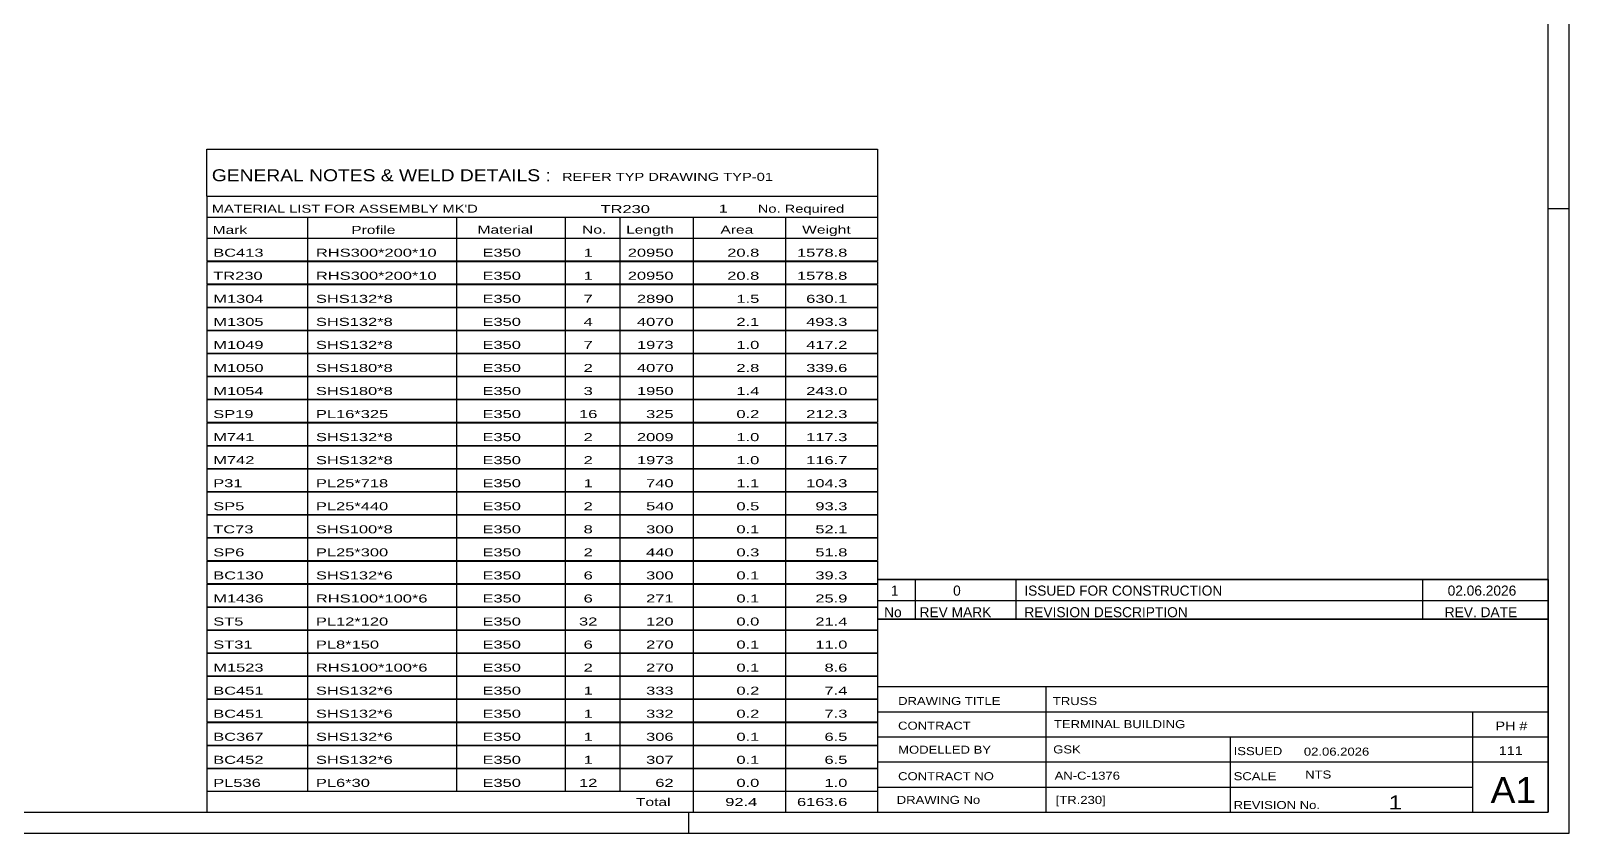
# Model space of a CAD drawing. Header units: millimetres. Extents: x -178 to 1011, y -683 to 158.
# Drawn here: x 644 to 1011, y -683.1 to -491.6 of the extents above; entities that cross this region are included whole.
import ezdxf

# ---------------------------------------------------------------- set-up
doc = ezdxf.new("R2010")
doc.units = ezdxf.units.MM
doc.styles.add('Arial Narrow', font='ARIALN.TTF', dxfattribs={"height": 0.2})

# ---------------------------------------------------------------- blocks, each defined once
blk = doc.blocks.new('Unknown-570387747-1163')
at = {"color": 5, "linetype": 'Continuous'}
for p, q in [((1011.04, -683.07), (1011.04, 157.93)), ((1006.04, -678.07), (1006.04, 152.93)), ((1011.04, -534.07), (1006.04, -534.07)), ((-172.96, -678.07), (1006.04, -678.07)), ((801.04, -683.07), (801.04, -678.07)), ((-177.96, -683.07), (1011.04, -683.07))]:
    blk.add_line(p, q, dxfattribs=at)
blk = doc.blocks.new('Unknown-570387747-21515')
at = {"color": 7, "linetype": 'Continuous'}
for p, q in [((686.04, -519.82), (846.04, -519.82)), ((686.04, -531.07), (686.04, -519.82)), ((846.04, -519.82), (846.04, -531.07)), ((686.04, -531.07), (846.04, -531.07)), ((686.04, -531.07), (686.04, -536.07)), ((846.04, -531.07), (846.04, -536.07)), ((686.04, -536.07), (846.04, -536.07)), ((686.04, -536.07), (686.04, -541.07)), ((710.04, -536.07), (710.04, -541.07)), ((745.54, -536.07), (745.54, -541.07)), ((771.54, -536.07), (771.54, -541.07)), ((784.54, -536.07), (784.54, -541.07)), ((802.04, -536.07), (802.04, -541.07)), ((824.04, -536.07), (824.04, -541.07)), ((846.04, -536.07), (846.04, -541.07)), ((686.04, -541.07), (846.04, -541.07)), ((686.04, -541.12), (686.04, -546.52)), ((686.04, -541.12), (846.04, -541.12)), ((710.04, -541.07), (710.04, -546.57)), ((745.54, -541.07), (745.54, -546.57)), ((771.54, -541.07), (771.54, -546.57)), ((784.54, -541.07), (784.54, -546.57)), ((802.04, -541.07), (802.04, -546.57)), ((824.04, -541.07), (824.04, -546.57)), ((846.04, -541.12), (846.04, -546.52)), ((686.04, -546.52), (846.04, -546.52)), ((686.04, -546.62), (686.04, -552.02)), ((686.04, -546.62), (846.04, -546.62)), ((710.04, -546.57), (710.04, -552.07)), ((745.54, -546.57), (745.54, -552.07)), ((771.54, -546.57), (771.54, -552.07)), ((784.54, -546.57), (784.54, -552.07)), ((802.04, -546.57), (802.04, -552.07)), ((824.04, -546.57), (824.04, -552.07)), ((846.04, -546.62), (846.04, -552.02)), ((686.04, -552.02), (846.04, -552.02)), ((686.04, -552.12), (686.04, -557.52)), ((686.04, -552.12), (846.04, -552.12)), ((710.04, -552.07), (710.04, -557.57)), ((745.54, -552.07), (745.54, -557.57)), ((771.54, -552.07), (771.54, -557.57)), ((784.54, -552.07), (784.54, -557.57)), ((802.04, -552.07), (802.04, -557.57)), ((824.04, -552.07), (824.04, -557.57)), ((846.04, -552.12), (846.04, -557.52)), ((686.04, -557.52), (846.04, -557.52)), ((686.04, -557.62), (686.04, -563.02)), ((686.04, -557.62), (846.04, -557.62)), ((710.04, -557.57), (710.04, -563.07)), ((745.54, -557.57), (745.54, -563.07)), ((771.54, -557.57), (771.54, -563.07)), ((784.54, -557.57), (784.54, -563.07)), ((802.04, -557.57), (802.04, -563.07)), ((824.04, -557.57), (824.04, -563.07)), ((846.04, -557.62), (846.04, -563.02)), ((686.04, -563.02), (846.04, -563.02)), ((686.04, -563.12), (686.04, -568.52)), ((686.04, -563.12), (846.04, -563.12)), ((710.04, -563.07), (710.04, -568.57)), ((745.54, -563.07), (745.54, -568.57)), ((771.54, -563.07), (771.54, -568.57)), ((784.54, -563.07), (784.54, -568.57)), ((802.04, -563.07), (802.04, -568.57)), ((824.04, -563.07), (824.04, -568.57)), ((846.04, -563.12), (846.04, -568.52)), ((686.04, -568.52), (846.04, -568.52)), ((686.04, -568.62), (686.04, -574.02)), ((686.04, -568.62), (846.04, -568.62)), ((710.04, -568.57), (710.04, -574.07)), ((745.54, -568.57), (745.54, -574.07)), ((771.54, -568.57), (771.54, -574.07)), ((784.54, -568.57), (784.54, -574.07)), ((802.04, -568.57), (802.04, -574.07)), ((824.04, -568.57), (824.04, -574.07)), ((846.04, -568.62), (846.04, -574.02)), ((686.04, -574.02), (846.04, -574.02)), ((686.04, -574.12), (686.04, -579.52)), ((686.04, -574.12), (846.04, -574.12)), ((710.04, -574.07), (710.04, -579.57)), ((745.54, -574.07), (745.54, -579.57)), ((771.54, -574.07), (771.54, -579.57)), ((784.54, -574.07), (784.54, -579.57)), ((802.04, -574.07), (802.04, -579.57)), ((824.04, -574.07), (824.04, -579.57)), ((846.04, -574.12), (846.04, -579.52)), ((686.04, -579.52), (846.04, -579.52)), ((686.04, -579.62), (686.04, -585.02)), ((686.04, -579.62), (846.04, -579.62)), ((710.04, -579.57), (710.04, -585.07)), ((745.54, -579.57), (745.54, -585.07)), ((771.54, -579.57), (771.54, -585.07)), ((784.54, -579.57), (784.54, -585.07)), ((802.04, -579.57), (802.04, -585.07)), ((824.04, -579.57), (824.04, -585.07)), ((846.04, -579.62), (846.04, -585.02)), ((686.04, -585.02), (846.04, -585.02)), ((686.04, -585.12), (686.04, -590.52)), ((686.04, -585.12), (846.04, -585.12)), ((710.04, -585.07), (710.04, -590.57)), ((745.54, -585.07), (745.54, -590.57)), ((771.54, -585.07), (771.54, -590.57)), ((784.54, -585.07), (784.54, -590.57)), ((802.04, -585.07), (802.04, -590.57)), ((824.04, -585.07), (824.04, -590.57)), ((846.04, -585.12), (846.04, -590.52)), ((686.04, -590.52), (846.04, -590.52)), ((686.04, -590.62), (686.04, -596.02)), ((686.04, -590.62), (846.04, -590.62)), ((710.04, -590.57), (710.04, -596.07)), ((745.54, -590.57), (745.54, -596.07)), ((771.54, -590.57), (771.54, -596.07)), ((784.54, -590.57), (784.54, -596.07)), ((802.04, -590.57), (802.04, -596.07)), ((824.04, -590.57), (824.04, -596.07)), ((846.04, -590.62), (846.04, -596.02)), ((686.04, -596.02), (846.04, -596.02)), ((686.04, -596.12), (686.04, -601.52)), ((686.04, -596.12), (846.04, -596.12)), ((710.04, -596.07), (710.04, -601.57)), ((745.54, -596.07), (745.54, -601.57)), ((771.54, -596.07), (771.54, -601.57)), ((784.54, -596.07), (784.54, -601.57)), ((802.04, -596.07), (802.04, -601.57)), ((824.04, -596.07), (824.04, -601.57)), ((846.04, -596.12), (846.04, -601.52)), ((686.04, -601.52), (846.04, -601.52)), ((686.04, -601.62), (686.04, -607.02)), ((686.04, -601.62), (846.04, -601.62)), ((710.04, -601.57), (710.04, -607.07)), ((745.54, -601.57), (745.54, -607.07)), ((771.54, -601.57), (771.54, -607.07)), ((784.54, -601.57), (784.54, -607.07)), ((802.04, -601.57), (802.04, -607.07)), ((824.04, -601.57), (824.04, -607.07)), ((846.04, -601.62), (846.04, -607.02)), ((686.04, -607.02), (846.04, -607.02)), ((686.04, -607.12), (686.04, -612.52)), ((686.04, -607.12), (846.04, -607.12)), ((710.04, -607.07), (710.04, -612.57)), ((745.54, -607.07), (745.54, -612.57)), ((771.54, -607.07), (771.54, -612.57)), ((784.54, -607.07), (784.54, -612.57)), ((802.04, -607.07), (802.04, -612.57)), ((824.04, -607.07), (824.04, -612.57)), ((846.04, -607.12), (846.04, -612.52)), ((686.04, -612.52), (846.04, -612.52)), ((686.04, -612.62), (686.04, -618.02)), ((686.04, -612.62), (846.04, -612.62)), ((710.04, -612.57), (710.04, -618.07)), ((745.54, -612.57), (745.54, -618.07)), ((771.54, -612.57), (771.54, -618.07)), ((784.54, -612.57), (784.54, -618.07)), ((802.04, -612.57), (802.04, -618.07)), ((824.04, -612.57), (824.04, -618.07)), ((846.04, -612.62), (846.04, -618.02)), ((686.04, -618.02), (846.04, -618.02)), ((686.04, -618.12), (686.04, -623.52)), ((686.04, -618.12), (846.04, -618.12)), ((710.04, -618.07), (710.04, -623.57)), ((745.54, -618.07), (745.54, -623.57)), ((771.54, -618.07), (771.54, -623.57)), ((784.54, -618.07), (784.54, -623.57)), ((802.04, -618.07), (802.04, -623.57)), ((824.04, -618.07), (824.04, -623.57)), ((846.04, -618.12), (846.04, -623.52)), ((686.04, -623.52), (846.04, -623.52)), ((686.04, -623.62), (686.04, -629.02)), ((686.04, -623.62), (846.04, -623.62)), ((710.04, -623.57), (710.04, -629.07)), ((745.54, -623.57), (745.54, -629.07)), ((771.54, -623.57), (771.54, -629.07)), ((784.54, -623.57), (784.54, -629.07)), ((802.04, -623.57), (802.04, -629.07)), ((824.04, -623.57), (824.04, -629.07)), ((846.04, -623.62), (846.04, -629.02)), ((686.04, -629.02), (846.04, -629.02)), ((686.04, -629.12), (686.04, -634.52)), ((686.04, -629.12), (846.04, -629.12)), ((710.04, -629.07), (710.04, -634.57)), ((745.54, -629.07), (745.54, -634.57)), ((771.54, -629.07), (771.54, -634.57)), ((784.54, -629.07), (784.54, -634.57)), ((802.04, -629.07), (802.04, -634.57)), ((824.04, -629.07), (824.04, -634.57)), ((846.04, -629.12), (846.04, -634.52)), ((686.04, -634.52), (846.04, -634.52)), ((686.04, -634.62), (686.04, -640.02)), ((686.04, -634.62), (846.04, -634.62)), ((710.04, -634.57), (710.04, -640.07)), ((745.54, -634.57), (745.54, -640.07)), ((771.54, -634.57), (771.54, -640.07)), ((784.54, -634.57), (784.54, -640.07)), ((802.04, -634.57), (802.04, -640.07)), ((824.04, -634.57), (824.04, -640.07)), ((846.04, -634.62), (846.04, -640.02)), ((686.04, -640.02), (846.04, -640.02)), ((686.04, -640.12), (686.04, -645.52)), ((686.04, -640.12), (846.04, -640.12)), ((710.04, -640.07), (710.04, -645.57)), ((745.54, -640.07), (745.54, -645.57)), ((771.54, -640.07), (771.54, -645.57)), ((784.54, -640.07), (784.54, -645.57)), ((802.04, -640.07), (802.04, -645.57)), ((824.04, -640.07), (824.04, -645.57)), ((846.04, -640.12), (846.04, -645.52)), ((686.04, -645.52), (846.04, -645.52)), ((686.04, -645.62), (686.04, -651.02)), ((686.04, -645.62), (846.04, -645.62)), ((710.04, -645.57), (710.04, -651.07)), ((745.54, -645.57), (745.54, -651.07)), ((771.54, -645.57), (771.54, -651.07)), ((784.54, -645.57), (784.54, -651.07)), ((802.04, -645.57), (802.04, -651.07)), ((824.04, -645.57), (824.04, -651.07)), ((846.04, -645.62), (846.04, -651.02)), ((686.04, -651.02), (846.04, -651.02)), ((686.04, -651.12), (686.04, -656.52)), ((686.04, -651.12), (846.04, -651.12)), ((710.04, -651.07), (710.04, -656.57)), ((745.54, -651.07), (745.54, -656.57)), ((771.54, -651.07), (771.54, -656.57)), ((784.54, -651.07), (784.54, -656.57)), ((802.04, -651.07), (802.04, -656.57)), ((824.04, -651.07), (824.04, -656.57)), ((846.04, -651.12), (846.04, -656.52)), ((686.04, -656.52), (846.04, -656.52)), ((686.04, -656.62), (686.04, -662.02)), ((686.04, -656.62), (846.04, -656.62)), ((710.04, -656.57), (710.04, -662.07)), ((745.54, -656.57), (745.54, -662.07)), ((771.54, -656.57), (771.54, -662.07)), ((784.54, -656.57), (784.54, -662.07)), ((802.04, -656.57), (802.04, -662.07)), ((824.04, -656.57), (824.04, -662.07)), ((846.04, -656.62), (846.04, -662.02)), ((686.04, -662.02), (846.04, -662.02)), ((686.04, -662.12), (686.04, -667.52)), ((686.04, -662.12), (846.04, -662.12)), ((710.04, -662.07), (710.04, -667.57)), ((745.54, -662.07), (745.54, -667.57)), ((771.54, -662.07), (771.54, -667.57)), ((784.54, -662.07), (784.54, -667.57)), ((802.04, -662.07), (802.04, -667.57)), ((824.04, -662.07), (824.04, -667.57)), ((846.04, -662.12), (846.04, -667.52)), ((686.04, -667.52), (846.04, -667.52)), ((686.04, -667.62), (686.04, -673.02)), ((686.04, -667.62), (846.04, -667.62)), ((710.04, -667.57), (710.04, -673.07)), ((745.54, -667.57), (745.54, -673.07)), ((771.54, -667.57), (771.54, -673.07)), ((784.54, -667.57), (784.54, -673.07)), ((802.04, -667.57), (802.04, -673.07)), ((824.04, -667.57), (824.04, -673.07)), ((846.04, -667.62), (846.04, -673.02)), ((686.04, -673.02), (846.04, -673.02)), ((686.04, -673.07), (846.04, -673.07)), ((686.04, -673.07), (686.04, -678.07)), ((802.04, -673.07), (802.04, -678.07)), ((824.04, -673.07), (824.04, -678.07)), ((846.04, -673.07), (846.04, -678.07)), ((686.04, -678.07), (846.04, -678.07))]:
    blk.add_line(p, q, dxfattribs=at)
at = {"color": 7, "style": 'Arial Narrow'}
for s, height, width, p in [('GENERAL NOTES & WELD DETAILS :', 2.8633, 1.4, (687.2, -527.51)), ('REFER TYP DRAWING TYP-01', 1.9089, 1.6, (770.74, -527.41)), ("MATERIAL LIST FOR ASSEMBLY MK'D", 1.9089, 1.6, (687.2, -535.01)), ('TR230', 1.909, 1.794707, (779.94, -535.1)), ('1', 1.91, 1.794707, (808.12, -535.01)), ('No. Required', 1.9089, 1.6, (817.45, -535.01)), ('Mark', 1.909, 1.7, (687.38, -540.07)), ('Profile', 1.909, 1.7, (720.46, -540.07)), ('Material', 1.909, 1.7, (750.58, -540.01)), ('No.', 1.909, 1.7, (775.54, -540.01)), ('Length', 1.909, 1.7, (786.04, -540.01)), ('Area', 1.909, 1.7, (808.54, -540.01)), ('Weight', 1.909, 1.7, (828.04, -540.01))]:
    blk.add_text(s, height=height, dxfattribs=dict(at, width=width)).set_placement(p)
at = {"color": 7, "linetype": 'Continuous', "style": 'Arial Narrow'}
for s, height, width, p in [('BC413', 1.909, 1.794707, (687.54, -545.51)), ('RHS300*200*10', 1.9089, 1.794707, (712.04, -545.51)), ('E350', 1.909, 1.794707, (751.78, -545.51)), ('1', 1.91, 1.794707, (775.9, -545.51)), ('20950', 1.909, 1.794707, (786.44, -545.51)), ('20.8', 1.909, 1.794707, (810.17, -545.51)), ('1578.8', 1.909, 1.794707, (826.81, -545.51)), ('TR230', 1.909, 1.794707, (687.54, -551.01)), ('RHS300*200*10', 1.9089, 1.794707, (712.04, -551.01)), ('E350', 1.909, 1.794707, (751.78, -551.01)), ('1', 1.91, 1.794707, (775.9, -551.01)), ('20950', 1.909, 1.794707, (786.44, -551.01)), ('20.8', 1.909, 1.794707, (810.17, -551.01)), ('1578.8', 1.909, 1.794707, (826.81, -551.01)), ('M1304', 1.909, 1.794707, (687.54, -556.51)), ('SHS132*8', 1.909, 1.794707, (712.04, -556.51)), ('E350', 1.909, 1.794707, (751.78, -556.51)), ('7', 1.91, 1.794707, (775.9, -556.51)), ('2890', 1.909, 1.794707, (788.63, -556.51)), ('1.5', 1.909, 1.794707, (812.36, -556.51)), ('630.1', 1.909, 1.794707, (829, -556.51)), ('M1305', 1.909, 1.794707, (687.54, -562.01)), ('SHS132*8', 1.909, 1.794707, (712.04, -562.01)), ('E350', 1.909, 1.794707, (751.78, -562.01)), ('4', 1.91, 1.794707, (775.9, -562.01)), ('4070', 1.909, 1.794707, (788.63, -562.01)), ('2.1', 1.909, 1.794707, (812.36, -562.01)), ('493.3', 1.909, 1.794707, (829, -562.01)), ('M1049', 1.909, 1.794707, (687.54, -567.51)), ('SHS132*8', 1.909, 1.794707, (712.04, -567.51)), ('E350', 1.909, 1.794707, (751.78, -567.51)), ('7', 1.91, 1.794707, (775.9, -567.51)), ('1973', 1.909, 1.794707, (788.63, -567.51)), ('1.0', 1.909, 1.794707, (812.36, -567.51)), ('417.2', 1.909, 1.794707, (829, -567.51)), ('M1050', 1.909, 1.794707, (687.54, -573.01)), ('SHS180*8', 1.909, 1.794707, (712.04, -573.01)), ('E350', 1.909, 1.794707, (751.78, -573.01)), ('2', 1.91, 1.794707, (775.9, -573.01)), ('4070', 1.909, 1.794707, (788.63, -573.01)), ('2.8', 1.909, 1.794707, (812.36, -573.01)), ('339.6', 1.909, 1.794707, (829, -573.01)), ('M1054', 1.909, 1.794707, (687.54, -578.51)), ('SHS180*8', 1.909, 1.794707, (712.04, -578.51)), ('E350', 1.909, 1.794707, (751.78, -578.51)), ('3', 1.91, 1.794707, (775.9, -578.51)), ('1950', 1.909, 1.794707, (788.63, -578.51)), ('1.4', 1.909, 1.794707, (812.36, -578.51)), ('243.0', 1.909, 1.794707, (829, -578.51)), ('SP19', 1.909, 1.794707, (687.54, -584.01)), ('PL16*325', 1.909, 1.794707, (712.04, -584.01)), ('E350', 1.909, 1.794707, (751.78, -584.01)), ('16', 1.909, 1.794707, (774.81, -584.01)), ('325', 1.909, 1.794707, (790.81, -584.01)), ('0.2', 1.909, 1.794707, (812.36, -584.01)), ('212.3', 1.909, 1.794707, (829, -584.01)), ('M741', 1.909, 1.794707, (687.54, -589.51)), ('SHS132*8', 1.909, 1.794707, (712.04, -589.51)), ('E350', 1.909, 1.794707, (751.78, -589.51)), ('2', 1.91, 1.794707, (775.9, -589.51)), ('2009', 1.909, 1.794707, (788.63, -589.51)), ('1.0', 1.909, 1.794707, (812.36, -589.51)), ('117.3', 1.909, 1.794707, (829, -589.51)), ('M742', 1.909, 1.794707, (687.54, -595.01)), ('SHS132*8', 1.909, 1.794707, (712.04, -595.01)), ('E350', 1.909, 1.794707, (751.78, -595.01)), ('2', 1.91, 1.794707, (775.9, -595.01)), ('1973', 1.909, 1.794707, (788.63, -595.01)), ('1.0', 1.909, 1.794707, (812.36, -595.01)), ('116.7', 1.909, 1.794707, (829, -595.01)), ('P31', 1.909, 1.794707, (687.54, -600.51)), ('PL25*718', 1.909, 1.794707, (712.04, -600.51)), ('E350', 1.909, 1.794707, (751.78, -600.51)), ('1', 1.91, 1.794707, (775.9, -600.51)), ('740', 1.909, 1.794707, (790.81, -600.51)), ('1.1', 1.909, 1.794707, (812.36, -600.51)), ('104.3', 1.909, 1.794707, (829, -600.51)), ('SP5', 1.909, 1.794707, (687.54, -606.01)), ('PL25*440', 1.909, 1.794707, (712.04, -606.01)), ('E350', 1.909, 1.794707, (751.78, -606.01)), ('2', 1.91, 1.794707, (775.9, -606.01)), ('540', 1.909, 1.794707, (790.81, -606.01)), ('0.5', 1.909, 1.794707, (812.36, -606.01)), ('93.3', 1.909, 1.794707, (831.19, -606.01)), ('TC73', 1.909, 1.794707, (687.54, -611.51)), ('SHS100*8', 1.909, 1.794707, (712.04, -611.51)), ('E350', 1.909, 1.794707, (751.78, -611.51)), ('8', 1.91, 1.794707, (775.9, -611.51)), ('300', 1.909, 1.794707, (790.81, -611.51)), ('0.1', 1.909, 1.794707, (812.36, -611.51)), ('52.1', 1.909, 1.794707, (831.19, -611.51)), ('SP6', 1.909, 1.794707, (687.54, -617.01)), ('PL25*300', 1.909, 1.794707, (712.04, -617.01)), ('E350', 1.909, 1.794707, (751.78, -617.01)), ('2', 1.91, 1.794707, (775.9, -617.01)), ('440', 1.909, 1.794707, (790.81, -617.01)), ('0.3', 1.909, 1.794707, (812.36, -617.01)), ('51.8', 1.909, 1.794707, (831.19, -617.01)), ('BC130', 1.909, 1.794707, (687.54, -622.51)), ('SHS132*6', 1.909, 1.794707, (712.04, -622.51)), ('E350', 1.909, 1.794707, (751.78, -622.51)), ('6', 1.91, 1.794707, (775.9, -622.51)), ('300', 1.909, 1.794707, (790.81, -622.51)), ('0.1', 1.909, 1.794707, (812.36, -622.51)), ('39.3', 1.909, 1.794707, (831.19, -622.51)), ('M1436', 1.909, 1.794707, (687.54, -628.01)), ('RHS100*100*6', 1.9089, 1.794707, (712.04, -628.01)), ('E350', 1.909, 1.794707, (751.78, -628.01)), ('6', 1.91, 1.794707, (775.9, -628.01)), ('271', 1.909, 1.794707, (790.81, -628.01)), ('0.1', 1.909, 1.794707, (812.36, -628.01)), ('25.9', 1.909, 1.794707, (831.19, -628.01)), ('ST5', 1.909, 1.794707, (687.54, -633.51)), ('PL12*120', 1.909, 1.794707, (712.04, -633.51)), ('E350', 1.909, 1.794707, (751.78, -633.51)), ('32', 1.909, 1.794707, (774.81, -633.51)), ('120', 1.909, 1.794707, (790.81, -633.51)), ('0.0', 1.909, 1.794707, (812.36, -633.51)), ('21.4', 1.909, 1.794707, (831.19, -633.51)), ('ST31', 1.909, 1.794707, (687.54, -639.01)), ('PL8*150', 1.909, 1.794707, (712.04, -639.01)), ('E350', 1.909, 1.794707, (751.78, -639.01)), ('6', 1.91, 1.794707, (775.9, -639.01)), ('270', 1.909, 1.794707, (790.81, -639.01)), ('0.1', 1.909, 1.794707, (812.36, -639.01)), ('11.0', 1.909, 1.794707, (831.19, -639.01)), ('M1523', 1.909, 1.794707, (687.54, -644.51)), ('RHS100*100*6', 1.9089, 1.794707, (712.04, -644.51)), ('E350', 1.909, 1.794707, (751.78, -644.51)), ('2', 1.91, 1.794707, (775.9, -644.51)), ('270', 1.909, 1.794707, (790.81, -644.51)), ('0.1', 1.909, 1.794707, (812.36, -644.51)), ('8.6', 1.909, 1.794707, (833.37, -644.51)), ('BC451', 1.909, 1.794707, (687.54, -650.01)), ('SHS132*6', 1.909, 1.794707, (712.04, -650.01)), ('E350', 1.909, 1.794707, (751.78, -650.01)), ('1', 1.91, 1.794707, (775.9, -650.01)), ('333', 1.909, 1.794707, (790.81, -650.01)), ('0.2', 1.909, 1.794707, (812.36, -650.01)), ('7.4', 1.909, 1.794707, (833.37, -650.01)), ('BC451', 1.909, 1.794707, (687.54, -655.51)), ('SHS132*6', 1.909, 1.794707, (712.04, -655.51)), ('E350', 1.909, 1.794707, (751.78, -655.51)), ('1', 1.91, 1.794707, (775.9, -655.51)), ('332', 1.909, 1.794707, (790.81, -655.51)), ('0.2', 1.909, 1.794707, (812.36, -655.51)), ('7.3', 1.909, 1.794707, (833.37, -655.51)), ('BC367', 1.909, 1.794707, (687.54, -661.01)), ('SHS132*6', 1.909, 1.794707, (712.04, -661.01)), ('E350', 1.909, 1.794707, (751.78, -661.01)), ('1', 1.91, 1.794707, (775.9, -661.01)), ('306', 1.909, 1.794707, (790.81, -661.01)), ('0.1', 1.909, 1.794707, (812.36, -661.01)), ('6.5', 1.909, 1.794707, (833.37, -661.01)), ('BC452', 1.909, 1.794707, (687.54, -666.51)), ('SHS132*6', 1.909, 1.794707, (712.04, -666.51)), ('E350', 1.909, 1.794707, (751.78, -666.51)), ('1', 1.91, 1.794707, (775.9, -666.51)), ('307', 1.909, 1.794707, (790.81, -666.51)), ('0.1', 1.909, 1.794707, (812.36, -666.51)), ('6.5', 1.909, 1.794707, (833.37, -666.51)), ('PL536', 1.909, 1.794707, (687.54, -672.01)), ('PL6*30', 1.909, 1.794707, (712.04, -672.01)), ('E350', 1.909, 1.794707, (751.78, -672.01)), ('12', 1.909, 1.794707, (774.81, -672.01)), ('62', 1.909, 1.794707, (793, -672.01)), ('0.0', 1.909, 1.794707, (812.36, -672.01)), ('1.0', 1.909, 1.794707, (833.37, -672.01)), ('Total', 1.909, 1.7, (788.38, -676.57)), ('92.4', 1.909, 1.794707, (809.69, -676.57)), ('6163.6', 1.909, 1.794707, (826.81, -676.57))]:
    blk.add_text(s, height=height, dxfattribs=dict(at, width=width)).set_placement(p)
blk = doc.blocks.new('Unknown-570387747-21513')
at = {"color": 7, "linetype": 'Continuous'}
for p, q in [((846.04, -632.02), (846.04, -678.07)), ((846.04, -632.02), (1006.04, -632.02)), ((1006.04, -632.07), (1006.04, -678.07)), ((846.04, -648.07), (1006.04, -648.07)), ((886.18, -648.07), (886.18, -678.07)), ((846.04, -654.07), (1006.04, -654.07)), ((988.04, -678.02), (988.04, -654.02)), ((846.04, -660.07), (1006.04, -660.07)), ((930.18, -660.07), (930.18, -678.07)), ((846.04, -666.07), (1006.04, -666.07)), ((846.04, -672.07), (988.04, -672.07)), ((846.04, -678.07), (1006.04, -678.07))]:
    blk.add_line(p, q, dxfattribs=at)
at = {"color": 7, "style": 'Arial Narrow'}
for s, height, width, p in [('DRAWING TITLE', 1.9089, 1.425378, (850.93, -652.47)), ('TRUSS', 1.909, 1.425378, (887.85, -652.49)), ('CONTRACT', 1.909, 1.425378, (850.93, -658.36)), ('TERMINAL BUILDING', 1.9089, 1.425378, (888.1, -658)), ('MODELLED BY', 1.9089, 1.425378, (850.93, -664.09)), ('GSK', 1.909, 1.425378, (887.93, -664.03)), ('ISSUED', 1.909, 1.425378, (930.98, -664.43)), ('02.06.2026', 1.909, 1.425378, (947.73, -664.55)), ('CONTRACT NO', 1.9089, 1.425378, (850.93, -670.42)), ('AN-C-1376', 1.909, 1.425378, (888.27, -670.29)), ('SCALE', 1.909, 1.425378, (930.98, -670.42)), ('A1', 6.204, 1.25, (992.28, -675.87)), ('DRAWING No', 1.909, 1.425378, (850.6, -676.07)), ('[TR.230]', 1.909, 1.425378, (888.51, -676.08)), ('1', 3.34, 1.5, (967.96, -677.39)), ('REVISION No.', 1.9089, 1.425378, (930.98, -677.3))]:
    blk.add_text(s, height=height, dxfattribs=dict(at, width=width)).set_placement(p)
at = {"color": 7, "linetype": 'Continuous', "style": 'Arial Narrow'}
for s, height, width, p in [('PH #', 2.1, 1.42538, (993.44, -658.52)), ('111', 2.1, 1.42538, (994.23, -664.42)), ('NTS', 1.909, 1.425378, (948.04, -670.02))]:
    blk.add_text(s, height=height, dxfattribs=dict(at, width=width)).set_placement(p)
blk = doc.blocks.new('Unknown-570387747-21514')
at = {"color": 7, "linetype": 'Continuous'}
for p, q in [((846.04, -622.52), (1006.04, -622.52)), ((1006.04, -622.52), (846.04, -622.52)), ((846.04, -622.52), (846.04, -627.52)), ((855.04, -622.52), (855.04, -627.52)), ((879.04, -622.52), (879.04, -627.52)), ((976.04, -622.52), (976.04, -627.52)), ((1006.04, -622.52), (1006.04, -627.52)), ((846.04, -627.52), (1006.04, -627.52)), ((846.04, -627.52), (846.04, -632.02)), ((846.04, -627.52), (1006.04, -627.52)), ((855.04, -627.52), (855.04, -632.02)), ((879.04, -627.52), (879.04, -632.02)), ((976.04, -627.52), (976.04, -632.02)), ((1006.04, -627.52), (1006.04, -632.02)), ((1006.04, -632.02), (846.04, -632.02))]:
    blk.add_line(p, q, dxfattribs=at)
at = {"color": 7, "linetype": 'Continuous', "style": 'Arial Narrow'}
for s, height, width, p in [('0', 2.39, 1.196471, (864.05, -626.37)), ('ISSUED FOR CONSTRUCTION', 2.3861, 1.196471, (881.04, -626.37)), ('02.06.2026', 2.386, 1.196471, (982.04, -626.37)), ('1', 2.39, 1.196471, (849.2, -626.37)), ('No', 2.386, 1.2, (847.59, -631.52)), ('REV MARK', 2.386, 1.2, (856.04, -631.52)), ('REVISION DESCRIPTION', 2.3861, 1.2, (881.04, -631.52)), ('REV. DATE', 2.386, 1.2, (981.33, -631.52))]:
    blk.add_text(s, height=height, dxfattribs=dict(at, width=width)).set_placement(p)

msp = doc.modelspace()

# ---------------------------------------------------------------- block references
for name in ['Unknown-570387747-1163', 'Unknown-570387747-21515', 'Unknown-570387747-21514', 'Unknown-570387747-21513']:
    msp.add_blockref(name, (0, 0))

doc.saveas('drawing.dxf')
